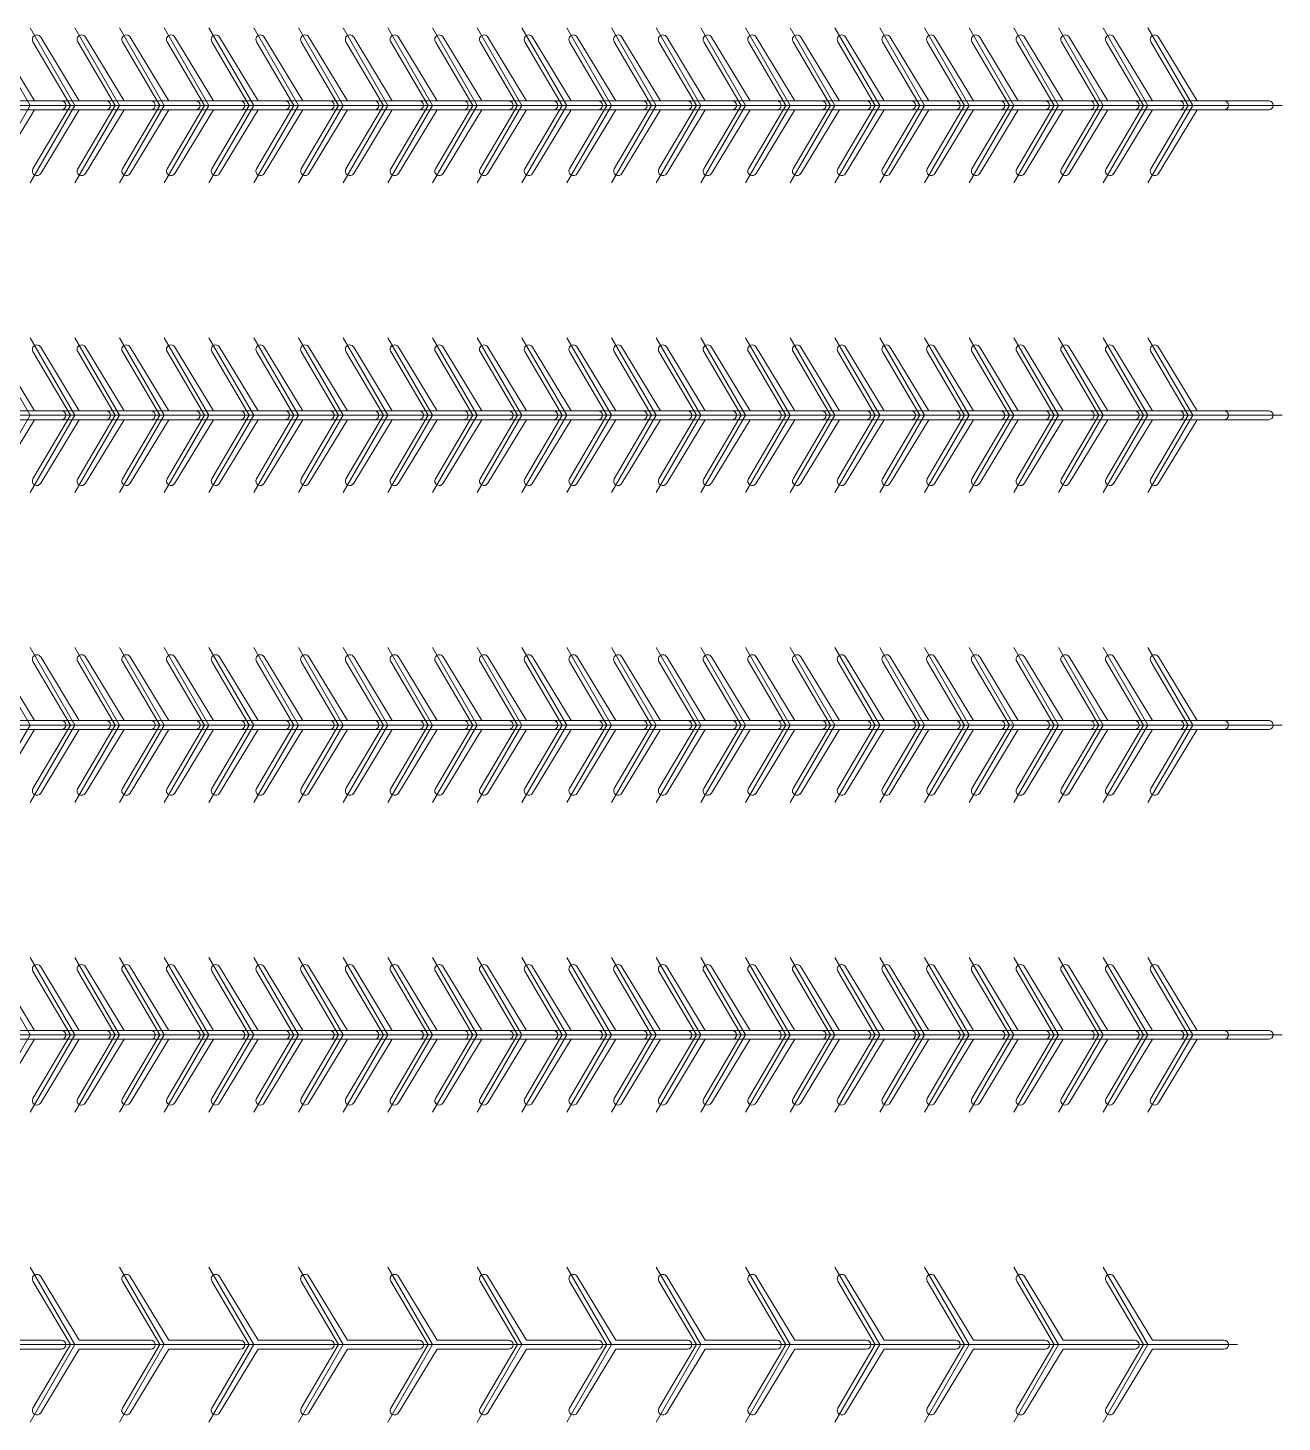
# Model space of a CAD drawing. Header units: metres. Extents: x 0 to 320, y 0 to 180.
# Drawn here: x 179.8 to 320, y 10 to 165.9 of the extents above; entities that cross this region are included whole.
import ezdxf

# ---------------------------------------------------------------- set-up
doc = ezdxf.new("R2010")
doc.units = ezdxf.units.M
doc.layers.add('TOP', color=1, linetype='Continuous', lineweight=0)

msp = doc.modelspace()

# ---------------------------------------------------------------- linework, layer by layer
at = {"layer": 'TOP'}
for p, q in [((180, 157.22), (175, 165.88)), ((185, 157.22), (180, 165.88)), ((190, 157.22), (185, 165.88)), ((195, 157.22), (190, 165.88)), ((200, 157.22), (195, 165.88)), ((205, 157.22), (200, 165.88)), ((210, 157.22), (205, 165.88)), ((215, 157.22), (210, 165.88)), ((220, 157.22), (215, 165.88)), ((225, 157.22), (220, 165.88)), ((230, 157.22), (225, 165.88)), ((235, 157.22), (230, 165.88)), ((240, 157.22), (235, 165.88)), ((245, 157.22), (240, 165.88)), ((250, 157.22), (245, 165.88)), ((255, 157.22), (250, 165.88)), ((260, 157.22), (255, 165.88)), ((265, 157.22), (260, 165.88)), ((270, 157.22), (265, 165.88)), ((275, 157.22), (270, 165.88)), ((280, 157.22), (275, 165.88)), ((285, 157.22), (280, 165.88)), ((290, 157.22), (285, 165.88)), ((295, 157.22), (290, 165.88)), ((300, 157.22), (295, 165.88)), ((305, 157.22), (300, 165.88)), ((310, 157.22), (305, 165.88)), ((180.5, 157.72), (176.18, 164.84)), ((180.32, 164.34), (184.5, 157.22)), ((185.5, 157.72), (181.18, 164.84)), ((185.32, 164.34), (189.5, 157.22)), ((190.5, 157.72), (186.18, 164.84)), ((190.32, 164.34), (194.5, 157.22)), ((195.5, 157.72), (191.18, 164.84)), ((195.32, 164.34), (199.5, 157.22)), ((200.5, 157.72), (196.18, 164.84)), ((200.32, 164.34), (204.5, 157.22)), ((205.5, 157.72), (201.18, 164.84)), ((205.32, 164.34), (209.5, 157.22)), ((210.5, 157.72), (206.18, 164.84)), ((210.32, 164.34), (214.5, 157.22)), ((215.5, 157.72), (211.18, 164.84)), ((215.32, 164.34), (219.5, 157.22)), ((220.5, 157.72), (216.18, 164.84)), ((220.32, 164.34), (224.5, 157.22)), ((225.5, 157.72), (221.18, 164.84)), ((225.32, 164.34), (229.5, 157.22)), ((230.5, 157.72), (226.18, 164.84)), ((230.32, 164.34), (234.5, 157.22)), ((235.5, 157.72), (231.18, 164.84)), ((235.32, 164.34), (239.5, 157.22)), ((240.5, 157.72), (236.18, 164.84)), ((240.32, 164.34), (244.5, 157.22)), ((245.5, 157.72), (241.18, 164.84)), ((245.32, 164.34), (249.5, 157.22)), ((250.5, 157.72), (246.18, 164.84)), ((250.32, 164.34), (254.5, 157.22)), ((255.5, 157.72), (251.18, 164.84)), ((255.32, 164.34), (259.5, 157.22)), ((260.5, 157.72), (256.18, 164.84)), ((260.32, 164.34), (264.5, 157.22)), ((265.5, 157.72), (261.18, 164.84)), ((265.32, 164.34), (269.5, 157.22)), ((270.5, 157.72), (266.18, 164.84)), ((270.32, 164.34), (274.5, 157.22)), ((275.5, 157.72), (271.18, 164.84)), ((275.32, 164.34), (279.5, 157.22)), ((280.5, 157.72), (276.18, 164.84)), ((280.32, 164.34), (284.5, 157.22)), ((285.5, 157.72), (281.18, 164.84)), ((285.32, 164.34), (289.5, 157.22)), ((290.5, 157.72), (286.18, 164.84)), ((290.32, 164.34), (294.5, 157.22)), ((295.5, 157.72), (291.18, 164.84)), ((295.32, 164.34), (299.5, 157.22)), ((300.5, 157.72), (296.18, 164.84)), ((300.32, 164.34), (304.5, 157.22)), ((305.5, 157.72), (301.18, 164.84)), ((305.32, 164.34), (309.5, 157.22)), ((310.5, 157.72), (306.18, 164.84)), ((183.5, 157.72), (175.5, 157.72)), ((188.5, 157.72), (180.5, 157.72)), ((193.5, 157.72), (185.5, 157.72)), ((198.5, 157.72), (190.5, 157.72)), ((203.5, 157.72), (195.5, 157.72)), ((208.5, 157.72), (200.5, 157.72)), ((213.5, 157.72), (205.5, 157.72)), ((218.5, 157.72), (210.5, 157.72)), ((223.5, 157.72), (215.5, 157.72)), ((228.5, 157.72), (220.5, 157.72)), ((233.5, 157.72), (225.5, 157.72)), ((238.5, 157.72), (230.5, 157.72)), ((243.5, 157.72), (235.5, 157.72)), ((248.5, 157.72), (240.5, 157.72)), ((253.5, 157.72), (245.5, 157.72)), ((258.5, 157.72), (250.5, 157.72)), ((263.5, 157.72), (255.5, 157.72)), ((268.5, 157.72), (260.5, 157.72)), ((273.5, 157.72), (265.5, 157.72)), ((278.5, 157.72), (270.5, 157.72)), ((283.5, 157.72), (275.5, 157.72)), ((288.5, 157.72), (280.5, 157.72)), ((293.5, 157.72), (285.5, 157.72)), ((298.5, 157.72), (290.5, 157.72)), ((303.5, 157.72), (295.5, 157.72)), ((308.5, 157.72), (300.5, 157.72)), ((313.5, 157.72), (305.5, 157.72)), ((318.5, 157.72), (310.5, 157.72)), ((170, 157.22), (180, 157.22)), ((180, 157.22), (175, 148.56)), ((175, 157.22), (185, 157.22)), ((175.5, 156.72), (183.5, 156.72)), ((176.18, 149.61), (180.5, 156.72)), ((180, 157.22), (190, 157.22)), ((185, 157.22), (180, 148.56)), ((184.5, 157.22), (180.32, 150.11)), ((180.5, 156.72), (188.5, 156.72)), ((181.18, 149.61), (185.5, 156.72)), ((190, 157.22), (185, 148.56)), ((185, 157.22), (195, 157.22)), ((189.5, 157.22), (185.32, 150.11)), ((185.5, 156.72), (193.5, 156.72)), ((186.18, 149.61), (190.5, 156.72)), ((190, 157.22), (200, 157.22)), ((195, 157.22), (190, 148.56)), ((194.5, 157.22), (190.32, 150.11)), ((190.5, 156.72), (198.5, 156.72)), ((191.18, 149.61), (195.5, 156.72)), ((200, 157.22), (195, 148.56)), ((195, 157.22), (205, 157.22)), ((199.5, 157.22), (195.32, 150.11)), ((195.5, 156.72), (203.5, 156.72)), ((196.18, 149.61), (200.5, 156.72)), ((200, 157.22), (210, 157.22)), ((205, 157.22), (200, 148.56)), ((204.5, 157.22), (200.32, 150.11)), ((200.5, 156.72), (208.5, 156.72)), ((201.18, 149.61), (205.5, 156.72)), ((210, 157.22), (205, 148.56)), ((205, 157.22), (215, 157.22)), ((209.5, 157.22), (205.32, 150.11)), ((205.5, 156.72), (213.5, 156.72)), ((206.18, 149.61), (210.5, 156.72)), ((210, 157.22), (220, 157.22)), ((215, 157.22), (210, 148.56)), ((214.5, 157.22), (210.32, 150.11)), ((210.5, 156.72), (218.5, 156.72)), ((211.18, 149.61), (215.5, 156.72)), ((220, 157.22), (215, 148.56)), ((215, 157.22), (225, 157.22)), ((219.5, 157.22), (215.32, 150.11)), ((215.5, 156.72), (223.5, 156.72)), ((216.18, 149.61), (220.5, 156.72)), ((220, 157.22), (230, 157.22)), ((225, 157.22), (220, 148.56)), ((224.5, 157.22), (220.32, 150.11)), ((220.5, 156.72), (228.5, 156.72)), ((221.18, 149.61), (225.5, 156.72)), ((230, 157.22), (225, 148.56)), ((225, 157.22), (235, 157.22)), ((229.5, 157.22), (225.32, 150.11)), ((225.5, 156.72), (233.5, 156.72)), ((226.18, 149.61), (230.5, 156.72)), ((230, 157.22), (240, 157.22)), ((235, 157.22), (230, 148.56)), ((234.5, 157.22), (230.32, 150.11)), ((230.5, 156.72), (238.5, 156.72)), ((231.18, 149.61), (235.5, 156.72)), ((240, 157.22), (235, 148.56)), ((235, 157.22), (245, 157.22)), ((239.5, 157.22), (235.32, 150.11)), ((235.5, 156.72), (243.5, 156.72)), ((236.18, 149.61), (240.5, 156.72)), ((240, 157.22), (250, 157.22)), ((245, 157.22), (240, 148.56)), ((244.5, 157.22), (240.32, 150.11)), ((240.5, 156.72), (248.5, 156.72)), ((241.18, 149.61), (245.5, 156.72)), ((250, 157.22), (245, 148.56)), ((245, 157.22), (255, 157.22)), ((249.5, 157.22), (245.32, 150.11)), ((245.5, 156.72), (253.5, 156.72)), ((246.18, 149.61), (250.5, 156.72)), ((250, 157.22), (260, 157.22)), ((255, 157.22), (250, 148.56)), ((254.5, 157.22), (250.32, 150.11)), ((250.5, 156.72), (258.5, 156.72)), ((251.18, 149.61), (255.5, 156.72)), ((260, 157.22), (255, 148.56)), ((255, 157.22), (265, 157.22)), ((259.5, 157.22), (255.32, 150.11)), ((255.5, 156.72), (263.5, 156.72)), ((256.18, 149.61), (260.5, 156.72)), ((260, 157.22), (270, 157.22)), ((265, 157.22), (260, 148.56)), ((264.5, 157.22), (260.32, 150.11)), ((260.5, 156.72), (268.5, 156.72)), ((261.18, 149.61), (265.5, 156.72)), ((270, 157.22), (265, 148.56)), ((265, 157.22), (275, 157.22)), ((269.5, 157.22), (265.32, 150.11)), ((265.5, 156.72), (273.5, 156.72)), ((266.18, 149.61), (270.5, 156.72)), ((270, 157.22), (280, 157.22)), ((275, 157.22), (270, 148.56)), ((274.5, 157.22), (270.32, 150.11)), ((270.5, 156.72), (278.5, 156.72)), ((271.18, 149.61), (275.5, 156.72)), ((280, 157.22), (275, 148.56)), ((275, 157.22), (285, 157.22)), ((279.5, 157.22), (275.32, 150.11)), ((275.5, 156.72), (283.5, 156.72)), ((276.18, 149.61), (280.5, 156.72)), ((280, 157.22), (290, 157.22)), ((285, 157.22), (280, 148.56)), ((284.5, 157.22), (280.32, 150.11)), ((280.5, 156.72), (288.5, 156.72)), ((281.18, 149.61), (285.5, 156.72)), ((290, 157.22), (285, 148.56)), ((285, 157.22), (295, 157.22)), ((289.5, 157.22), (285.32, 150.11)), ((285.5, 156.72), (293.5, 156.72)), ((286.18, 149.61), (290.5, 156.72)), ((290, 157.22), (300, 157.22)), ((295, 157.22), (290, 148.56)), ((294.5, 157.22), (290.32, 150.11)), ((290.5, 156.72), (298.5, 156.72)), ((291.18, 149.61), (295.5, 156.72)), ((300, 157.22), (295, 148.56)), ((295, 157.22), (305, 157.22)), ((299.5, 157.22), (295.32, 150.11)), ((295.5, 156.72), (303.5, 156.72)), ((296.18, 149.61), (300.5, 156.72)), ((300, 157.22), (310, 157.22)), ((305, 157.22), (300, 148.56)), ((304.5, 157.22), (300.32, 150.11)), ((300.5, 156.72), (308.5, 156.72)), ((301.18, 149.61), (305.5, 156.72)), ((310, 157.22), (305, 148.56)), ((305, 157.22), (315, 157.22)), ((309.5, 157.22), (305.32, 150.11)), ((305.5, 156.72), (313.5, 156.72)), ((306.18, 149.61), (310.5, 156.72)), ((310, 157.22), (320, 157.22)), ((310.5, 156.72), (318.5, 156.72)), ((180, 122.58), (175, 131.24)), ((185, 122.58), (180, 131.24)), ((190, 122.58), (185, 131.24)), ((195, 122.58), (190, 131.24)), ((200, 122.58), (195, 131.24)), ((205, 122.58), (200, 131.24)), ((210, 122.58), (205, 131.24)), ((215, 122.58), (210, 131.24)), ((220, 122.58), (215, 131.24)), ((225, 122.58), (220, 131.24)), ((230, 122.58), (225, 131.24)), ((235, 122.58), (230, 131.24)), ((240, 122.58), (235, 131.24)), ((245, 122.58), (240, 131.24)), ((250, 122.58), (245, 131.24)), ((255, 122.58), (250, 131.24)), ((260, 122.58), (255, 131.24)), ((265, 122.58), (260, 131.24)), ((270, 122.58), (265, 131.24)), ((275, 122.58), (270, 131.24)), ((280, 122.58), (275, 131.24)), ((285, 122.58), (280, 131.24)), ((290, 122.58), (285, 131.24)), ((295, 122.58), (290, 131.24)), ((300, 122.58), (295, 131.24)), ((305, 122.58), (300, 131.24)), ((310, 122.58), (305, 131.24)), ((180.5, 123.08), (176.18, 130.19)), ((180.32, 129.69), (184.5, 122.58)), ((185.5, 123.08), (181.18, 130.19)), ((185.32, 129.69), (189.5, 122.58)), ((190.5, 123.08), (186.18, 130.19)), ((190.32, 129.69), (194.5, 122.58)), ((195.5, 123.08), (191.18, 130.19)), ((195.32, 129.69), (199.5, 122.58)), ((200.5, 123.08), (196.18, 130.19)), ((200.32, 129.69), (204.5, 122.58)), ((205.5, 123.08), (201.18, 130.19)), ((205.32, 129.69), (209.5, 122.58)), ((210.5, 123.08), (206.18, 130.19)), ((210.32, 129.69), (214.5, 122.58)), ((215.5, 123.08), (211.18, 130.19)), ((215.32, 129.69), (219.5, 122.58)), ((220.5, 123.08), (216.18, 130.19)), ((220.32, 129.69), (224.5, 122.58)), ((225.5, 123.08), (221.18, 130.19)), ((225.32, 129.69), (229.5, 122.58)), ((230.5, 123.08), (226.18, 130.19)), ((230.32, 129.69), (234.5, 122.58)), ((235.5, 123.08), (231.18, 130.19)), ((235.32, 129.69), (239.5, 122.58)), ((240.5, 123.08), (236.18, 130.19)), ((240.32, 129.69), (244.5, 122.58)), ((245.5, 123.08), (241.18, 130.19)), ((245.32, 129.69), (249.5, 122.58)), ((250.5, 123.08), (246.18, 130.19)), ((250.32, 129.69), (254.5, 122.58)), ((255.5, 123.08), (251.18, 130.19)), ((255.32, 129.69), (259.5, 122.58)), ((260.5, 123.08), (256.18, 130.19)), ((260.32, 129.69), (264.5, 122.58)), ((265.5, 123.08), (261.18, 130.19)), ((265.32, 129.69), (269.5, 122.58)), ((270.5, 123.08), (266.18, 130.19)), ((270.32, 129.69), (274.5, 122.58)), ((275.5, 123.08), (271.18, 130.19)), ((275.32, 129.69), (279.5, 122.58)), ((280.5, 123.08), (276.18, 130.19)), ((280.32, 129.69), (284.5, 122.58)), ((285.5, 123.08), (281.18, 130.19)), ((285.32, 129.69), (289.5, 122.58)), ((290.5, 123.08), (286.18, 130.19)), ((290.32, 129.69), (294.5, 122.58)), ((295.5, 123.08), (291.18, 130.19)), ((295.32, 129.69), (299.5, 122.58)), ((300.5, 123.08), (296.18, 130.19)), ((300.32, 129.69), (304.5, 122.58)), ((305.5, 123.08), (301.18, 130.19)), ((305.32, 129.69), (309.5, 122.58)), ((310.5, 123.08), (306.18, 130.19)), ((170, 122.58), (180, 122.58)), ((180, 122.58), (175, 113.92)), ((175, 122.58), (185, 122.58)), ((183.5, 123.08), (175.5, 123.08)), ((175.5, 122.08), (183.5, 122.08)), ((176.18, 114.97), (180.5, 122.08)), ((180, 122.58), (190, 122.58)), ((185, 122.58), (180, 113.92)), ((184.5, 122.58), (180.32, 115.47)), ((188.5, 123.08), (180.5, 123.08)), ((180.5, 122.08), (188.5, 122.08)), ((181.18, 114.97), (185.5, 122.08)), ((190, 122.58), (185, 113.92)), ((185, 122.58), (195, 122.58)), ((189.5, 122.58), (185.32, 115.47)), ((193.5, 123.08), (185.5, 123.08)), ((185.5, 122.08), (193.5, 122.08)), ((186.18, 114.97), (190.5, 122.08)), ((190, 122.58), (200, 122.58)), ((195, 122.58), (190, 113.92)), ((194.5, 122.58), (190.32, 115.47)), ((198.5, 123.08), (190.5, 123.08)), ((190.5, 122.08), (198.5, 122.08)), ((191.18, 114.97), (195.5, 122.08)), ((200, 122.58), (195, 113.92)), ((195, 122.58), (205, 122.58)), ((199.5, 122.58), (195.32, 115.47)), ((203.5, 123.08), (195.5, 123.08)), ((195.5, 122.08), (203.5, 122.08)), ((196.18, 114.97), (200.5, 122.08)), ((200, 122.58), (210, 122.58)), ((205, 122.58), (200, 113.92)), ((204.5, 122.58), (200.32, 115.47)), ((208.5, 123.08), (200.5, 123.08)), ((200.5, 122.08), (208.5, 122.08)), ((201.18, 114.97), (205.5, 122.08)), ((210, 122.58), (205, 113.92)), ((205, 122.58), (215, 122.58)), ((209.5, 122.58), (205.32, 115.47)), ((213.5, 123.08), (205.5, 123.08)), ((205.5, 122.08), (213.5, 122.08)), ((206.18, 114.97), (210.5, 122.08)), ((210, 122.58), (220, 122.58)), ((215, 122.58), (210, 113.92)), ((214.5, 122.58), (210.32, 115.47)), ((218.5, 123.08), (210.5, 123.08)), ((210.5, 122.08), (218.5, 122.08)), ((211.18, 114.97), (215.5, 122.08)), ((220, 122.58), (215, 113.92)), ((215, 122.58), (225, 122.58)), ((219.5, 122.58), (215.32, 115.47)), ((223.5, 123.08), (215.5, 123.08)), ((215.5, 122.08), (223.5, 122.08)), ((216.18, 114.97), (220.5, 122.08)), ((220, 122.58), (230, 122.58)), ((225, 122.58), (220, 113.92)), ((224.5, 122.58), (220.32, 115.47)), ((228.5, 123.08), (220.5, 123.08)), ((220.5, 122.08), (228.5, 122.08)), ((221.18, 114.97), (225.5, 122.08)), ((230, 122.58), (225, 113.92)), ((225, 122.58), (235, 122.58)), ((229.5, 122.58), (225.32, 115.47)), ((233.5, 123.08), (225.5, 123.08)), ((225.5, 122.08), (233.5, 122.08)), ((226.18, 114.97), (230.5, 122.08)), ((230, 122.58), (240, 122.58)), ((235, 122.58), (230, 113.92)), ((234.5, 122.58), (230.32, 115.47)), ((238.5, 123.08), (230.5, 123.08)), ((230.5, 122.08), (238.5, 122.08)), ((231.18, 114.97), (235.5, 122.08)), ((240, 122.58), (235, 113.92)), ((235, 122.58), (245, 122.58)), ((239.5, 122.58), (235.32, 115.47)), ((243.5, 123.08), (235.5, 123.08)), ((235.5, 122.08), (243.5, 122.08)), ((236.18, 114.97), (240.5, 122.08)), ((240, 122.58), (250, 122.58)), ((245, 122.58), (240, 113.92)), ((244.5, 122.58), (240.32, 115.47)), ((248.5, 123.08), (240.5, 123.08)), ((240.5, 122.08), (248.5, 122.08)), ((241.18, 114.97), (245.5, 122.08)), ((250, 122.58), (245, 113.92)), ((245, 122.58), (255, 122.58)), ((249.5, 122.58), (245.32, 115.47)), ((253.5, 123.08), (245.5, 123.08)), ((245.5, 122.08), (253.5, 122.08)), ((246.18, 114.97), (250.5, 122.08)), ((250, 122.58), (260, 122.58)), ((255, 122.58), (250, 113.92)), ((254.5, 122.58), (250.32, 115.47)), ((258.5, 123.08), (250.5, 123.08)), ((250.5, 122.08), (258.5, 122.08)), ((251.18, 114.97), (255.5, 122.08)), ((260, 122.58), (255, 113.92)), ((255, 122.58), (265, 122.58)), ((259.5, 122.58), (255.32, 115.47)), ((263.5, 123.08), (255.5, 123.08)), ((255.5, 122.08), (263.5, 122.08)), ((256.18, 114.97), (260.5, 122.08)), ((260, 122.58), (270, 122.58)), ((265, 122.58), (260, 113.92)), ((264.5, 122.58), (260.32, 115.47)), ((268.5, 123.08), (260.5, 123.08)), ((260.5, 122.08), (268.5, 122.08)), ((261.18, 114.97), (265.5, 122.08)), ((270, 122.58), (265, 113.92)), ((265, 122.58), (275, 122.58)), ((269.5, 122.58), (265.32, 115.47)), ((273.5, 123.08), (265.5, 123.08)), ((265.5, 122.08), (273.5, 122.08)), ((266.18, 114.97), (270.5, 122.08)), ((270, 122.58), (280, 122.58)), ((275, 122.58), (270, 113.92)), ((274.5, 122.58), (270.32, 115.47)), ((278.5, 123.08), (270.5, 123.08)), ((270.5, 122.08), (278.5, 122.08)), ((271.18, 114.97), (275.5, 122.08)), ((280, 122.58), (275, 113.92)), ((275, 122.58), (285, 122.58)), ((279.5, 122.58), (275.32, 115.47)), ((283.5, 123.08), (275.5, 123.08)), ((275.5, 122.08), (283.5, 122.08)), ((276.18, 114.97), (280.5, 122.08)), ((280, 122.58), (290, 122.58)), ((285, 122.58), (280, 113.92)), ((284.5, 122.58), (280.32, 115.47)), ((288.5, 123.08), (280.5, 123.08)), ((280.5, 122.08), (288.5, 122.08)), ((281.18, 114.97), (285.5, 122.08)), ((290, 122.58), (285, 113.92)), ((285, 122.58), (295, 122.58)), ((289.5, 122.58), (285.32, 115.47)), ((293.5, 123.08), (285.5, 123.08)), ((285.5, 122.08), (293.5, 122.08)), ((286.18, 114.97), (290.5, 122.08)), ((290, 122.58), (300, 122.58)), ((295, 122.58), (290, 113.92)), ((294.5, 122.58), (290.32, 115.47)), ((298.5, 123.08), (290.5, 123.08)), ((290.5, 122.08), (298.5, 122.08)), ((291.18, 114.97), (295.5, 122.08)), ((300, 122.58), (295, 113.92)), ((295, 122.58), (305, 122.58)), ((299.5, 122.58), (295.32, 115.47)), ((303.5, 123.08), (295.5, 123.08)), ((295.5, 122.08), (303.5, 122.08)), ((296.18, 114.97), (300.5, 122.08)), ((300, 122.58), (310, 122.58)), ((305, 122.58), (300, 113.92)), ((304.5, 122.58), (300.32, 115.47)), ((308.5, 123.08), (300.5, 123.08)), ((300.5, 122.08), (308.5, 122.08)), ((301.18, 114.97), (305.5, 122.08)), ((310, 122.58), (305, 113.92)), ((305, 122.58), (315, 122.58)), ((309.5, 122.58), (305.32, 115.47)), ((313.5, 123.08), (305.5, 123.08)), ((305.5, 122.08), (313.5, 122.08)), ((306.18, 114.97), (310.5, 122.08)), ((310, 122.58), (320, 122.58)), ((318.5, 123.08), (310.5, 123.08)), ((310.5, 122.08), (318.5, 122.08)), ((180, 87.94), (175, 96.6)), ((180.5, 88.44), (176.18, 95.55)), ((185, 87.94), (180, 96.6)), ((185.5, 88.44), (181.18, 95.55)), ((190, 87.94), (185, 96.6)), ((190.5, 88.44), (186.18, 95.55)), ((195, 87.94), (190, 96.6)), ((195.5, 88.44), (191.18, 95.55)), ((200, 87.94), (195, 96.6)), ((200.5, 88.44), (196.18, 95.55)), ((205, 87.94), (200, 96.6)), ((205.5, 88.44), (201.18, 95.55)), ((210, 87.94), (205, 96.6)), ((210.5, 88.44), (206.18, 95.55)), ((215, 87.94), (210, 96.6)), ((215.5, 88.44), (211.18, 95.55)), ((220, 87.94), (215, 96.6)), ((220.5, 88.44), (216.18, 95.55)), ((225, 87.94), (220, 96.6)), ((225.5, 88.44), (221.18, 95.55)), ((230, 87.94), (225, 96.6)), ((230.5, 88.44), (226.18, 95.55)), ((235, 87.94), (230, 96.6)), ((235.5, 88.44), (231.18, 95.55)), ((240, 87.94), (235, 96.6)), ((240.5, 88.44), (236.18, 95.55)), ((245, 87.94), (240, 96.6)), ((245.5, 88.44), (241.18, 95.55)), ((250, 87.94), (245, 96.6)), ((250.5, 88.44), (246.18, 95.55)), ((255, 87.94), (250, 96.6)), ((255.5, 88.44), (251.18, 95.55)), ((260, 87.94), (255, 96.6)), ((260.5, 88.44), (256.18, 95.55)), ((265, 87.94), (260, 96.6)), ((265.5, 88.44), (261.18, 95.55)), ((270, 87.94), (265, 96.6)), ((270.5, 88.44), (266.18, 95.55)), ((275, 87.94), (270, 96.6)), ((275.5, 88.44), (271.18, 95.55)), ((280, 87.94), (275, 96.6)), ((280.5, 88.44), (276.18, 95.55)), ((285, 87.94), (280, 96.6)), ((285.5, 88.44), (281.18, 95.55)), ((290, 87.94), (285, 96.6)), ((290.5, 88.44), (286.18, 95.55)), ((295, 87.94), (290, 96.6)), ((295.5, 88.44), (291.18, 95.55)), ((300, 87.94), (295, 96.6)), ((300.5, 88.44), (296.18, 95.55)), ((305, 87.94), (300, 96.6)), ((305.5, 88.44), (301.18, 95.55)), ((310, 87.94), (305, 96.6)), ((310.5, 88.44), (306.18, 95.55)), ((180.32, 95.05), (184.5, 87.94)), ((185.32, 95.05), (189.5, 87.94)), ((190.32, 95.05), (194.5, 87.94)), ((195.32, 95.05), (199.5, 87.94)), ((200.32, 95.05), (204.5, 87.94)), ((205.32, 95.05), (209.5, 87.94)), ((210.32, 95.05), (214.5, 87.94)), ((215.32, 95.05), (219.5, 87.94)), ((220.32, 95.05), (224.5, 87.94)), ((225.32, 95.05), (229.5, 87.94)), ((230.32, 95.05), (234.5, 87.94)), ((235.32, 95.05), (239.5, 87.94)), ((240.32, 95.05), (244.5, 87.94)), ((245.32, 95.05), (249.5, 87.94)), ((250.32, 95.05), (254.5, 87.94)), ((255.32, 95.05), (259.5, 87.94)), ((260.32, 95.05), (264.5, 87.94)), ((265.32, 95.05), (269.5, 87.94)), ((270.32, 95.05), (274.5, 87.94)), ((275.32, 95.05), (279.5, 87.94)), ((280.32, 95.05), (284.5, 87.94)), ((285.32, 95.05), (289.5, 87.94)), ((290.32, 95.05), (294.5, 87.94)), ((295.32, 95.05), (299.5, 87.94)), ((300.32, 95.05), (304.5, 87.94)), ((305.32, 95.05), (309.5, 87.94)), ((170, 87.94), (180, 87.94)), ((180, 87.94), (175, 79.28)), ((175, 87.94), (185, 87.94)), ((183.5, 88.44), (175.5, 88.44)), ((175.5, 87.44), (183.5, 87.44)), ((176.18, 80.33), (180.5, 87.44)), ((180, 87.94), (190, 87.94)), ((185, 87.94), (180, 79.28)), ((184.5, 87.94), (180.32, 80.83)), ((188.5, 88.44), (180.5, 88.44)), ((180.5, 87.44), (188.5, 87.44)), ((181.18, 80.33), (185.5, 87.44)), ((190, 87.94), (185, 79.28)), ((185, 87.94), (195, 87.94)), ((189.5, 87.94), (185.32, 80.83)), ((193.5, 88.44), (185.5, 88.44)), ((185.5, 87.44), (193.5, 87.44)), ((186.18, 80.33), (190.5, 87.44)), ((190, 87.94), (200, 87.94)), ((195, 87.94), (190, 79.28)), ((194.5, 87.94), (190.32, 80.83)), ((198.5, 88.44), (190.5, 88.44)), ((190.5, 87.44), (198.5, 87.44)), ((191.18, 80.33), (195.5, 87.44)), ((200, 87.94), (195, 79.28)), ((195, 87.94), (205, 87.94)), ((199.5, 87.94), (195.32, 80.83)), ((203.5, 88.44), (195.5, 88.44)), ((195.5, 87.44), (203.5, 87.44)), ((196.18, 80.33), (200.5, 87.44)), ((200, 87.94), (210, 87.94)), ((205, 87.94), (200, 79.28)), ((204.5, 87.94), (200.32, 80.83)), ((208.5, 88.44), (200.5, 88.44)), ((200.5, 87.44), (208.5, 87.44)), ((201.18, 80.33), (205.5, 87.44)), ((210, 87.94), (205, 79.28)), ((205, 87.94), (215, 87.94)), ((209.5, 87.94), (205.32, 80.83)), ((213.5, 88.44), (205.5, 88.44)), ((205.5, 87.44), (213.5, 87.44)), ((206.18, 80.33), (210.5, 87.44)), ((210, 87.94), (220, 87.94)), ((215, 87.94), (210, 79.28)), ((214.5, 87.94), (210.32, 80.83)), ((218.5, 88.44), (210.5, 88.44)), ((210.5, 87.44), (218.5, 87.44)), ((211.18, 80.33), (215.5, 87.44)), ((220, 87.94), (215, 79.28)), ((215, 87.94), (225, 87.94)), ((219.5, 87.94), (215.32, 80.83)), ((223.5, 88.44), (215.5, 88.44)), ((215.5, 87.44), (223.5, 87.44)), ((216.18, 80.33), (220.5, 87.44)), ((220, 87.94), (230, 87.94)), ((225, 87.94), (220, 79.28)), ((224.5, 87.94), (220.32, 80.83)), ((228.5, 88.44), (220.5, 88.44)), ((220.5, 87.44), (228.5, 87.44)), ((221.18, 80.33), (225.5, 87.44)), ((230, 87.94), (225, 79.28)), ((225, 87.94), (235, 87.94)), ((229.5, 87.94), (225.32, 80.83)), ((233.5, 88.44), (225.5, 88.44)), ((225.5, 87.44), (233.5, 87.44)), ((226.18, 80.33), (230.5, 87.44)), ((230, 87.94), (240, 87.94)), ((235, 87.94), (230, 79.28)), ((234.5, 87.94), (230.32, 80.83)), ((238.5, 88.44), (230.5, 88.44)), ((230.5, 87.44), (238.5, 87.44)), ((231.18, 80.33), (235.5, 87.44)), ((240, 87.94), (235, 79.28)), ((235, 87.94), (245, 87.94)), ((239.5, 87.94), (235.32, 80.83)), ((243.5, 88.44), (235.5, 88.44)), ((235.5, 87.44), (243.5, 87.44)), ((236.18, 80.33), (240.5, 87.44)), ((240, 87.94), (250, 87.94)), ((245, 87.94), (240, 79.28)), ((244.5, 87.94), (240.32, 80.83)), ((248.5, 88.44), (240.5, 88.44)), ((240.5, 87.44), (248.5, 87.44)), ((241.18, 80.33), (245.5, 87.44)), ((250, 87.94), (245, 79.28)), ((245, 87.94), (255, 87.94)), ((249.5, 87.94), (245.32, 80.83)), ((253.5, 88.44), (245.5, 88.44)), ((245.5, 87.44), (253.5, 87.44)), ((246.18, 80.33), (250.5, 87.44)), ((250, 87.94), (260, 87.94)), ((255, 87.94), (250, 79.28)), ((254.5, 87.94), (250.32, 80.83)), ((258.5, 88.44), (250.5, 88.44)), ((250.5, 87.44), (258.5, 87.44)), ((251.18, 80.33), (255.5, 87.44)), ((260, 87.94), (255, 79.28)), ((255, 87.94), (265, 87.94)), ((259.5, 87.94), (255.32, 80.83)), ((263.5, 88.44), (255.5, 88.44)), ((255.5, 87.44), (263.5, 87.44)), ((256.18, 80.33), (260.5, 87.44)), ((260, 87.94), (270, 87.94)), ((265, 87.94), (260, 79.28)), ((264.5, 87.94), (260.32, 80.83)), ((268.5, 88.44), (260.5, 88.44)), ((260.5, 87.44), (268.5, 87.44)), ((261.18, 80.33), (265.5, 87.44)), ((270, 87.94), (265, 79.28)), ((265, 87.94), (275, 87.94)), ((269.5, 87.94), (265.32, 80.83)), ((273.5, 88.44), (265.5, 88.44)), ((265.5, 87.44), (273.5, 87.44)), ((266.18, 80.33), (270.5, 87.44)), ((270, 87.94), (280, 87.94)), ((275, 87.94), (270, 79.28)), ((274.5, 87.94), (270.32, 80.83)), ((278.5, 88.44), (270.5, 88.44)), ((270.5, 87.44), (278.5, 87.44)), ((271.18, 80.33), (275.5, 87.44)), ((280, 87.94), (275, 79.28)), ((275, 87.94), (285, 87.94)), ((279.5, 87.94), (275.32, 80.83)), ((283.5, 88.44), (275.5, 88.44)), ((275.5, 87.44), (283.5, 87.44)), ((276.18, 80.33), (280.5, 87.44)), ((280, 87.94), (290, 87.94)), ((285, 87.94), (280, 79.28)), ((284.5, 87.94), (280.32, 80.83)), ((288.5, 88.44), (280.5, 88.44)), ((280.5, 87.44), (288.5, 87.44)), ((281.18, 80.33), (285.5, 87.44)), ((290, 87.94), (285, 79.28)), ((285, 87.94), (295, 87.94)), ((289.5, 87.94), (285.32, 80.83)), ((293.5, 88.44), (285.5, 88.44)), ((285.5, 87.44), (293.5, 87.44)), ((286.18, 80.33), (290.5, 87.44)), ((290, 87.94), (300, 87.94)), ((295, 87.94), (290, 79.28)), ((294.5, 87.94), (290.32, 80.83)), ((298.5, 88.44), (290.5, 88.44)), ((290.5, 87.44), (298.5, 87.44)), ((291.18, 80.33), (295.5, 87.44)), ((300, 87.94), (295, 79.28)), ((295, 87.94), (305, 87.94)), ((299.5, 87.94), (295.32, 80.83)), ((303.5, 88.44), (295.5, 88.44)), ((295.5, 87.44), (303.5, 87.44)), ((296.18, 80.33), (300.5, 87.44)), ((300, 87.94), (310, 87.94)), ((305, 87.94), (300, 79.28)), ((304.5, 87.94), (300.32, 80.83)), ((308.5, 88.44), (300.5, 88.44)), ((300.5, 87.44), (308.5, 87.44)), ((301.18, 80.33), (305.5, 87.44)), ((310, 87.94), (305, 79.28)), ((305, 87.94), (315, 87.94)), ((309.5, 87.94), (305.32, 80.83)), ((313.5, 88.44), (305.5, 88.44)), ((305.5, 87.44), (313.5, 87.44)), ((306.18, 80.33), (310.5, 87.44)), ((310, 87.94), (320, 87.94)), ((318.5, 88.44), (310.5, 88.44)), ((310.5, 87.44), (318.5, 87.44)), ((180, 53.3), (175, 61.96)), ((180.5, 53.8), (176.18, 60.91)), ((185, 53.3), (180, 61.96)), ((185.5, 53.8), (181.18, 60.91)), ((190, 53.3), (185, 61.96)), ((190.5, 53.8), (186.18, 60.91)), ((195, 53.3), (190, 61.96)), ((195.5, 53.8), (191.18, 60.91)), ((200, 53.3), (195, 61.96)), ((200.5, 53.8), (196.18, 60.91)), ((205, 53.3), (200, 61.96)), ((205.5, 53.8), (201.18, 60.91)), ((210, 53.3), (205, 61.96)), ((210.5, 53.8), (206.18, 60.91)), ((215, 53.3), (210, 61.96)), ((215.5, 53.8), (211.18, 60.91)), ((220, 53.3), (215, 61.96)), ((220.5, 53.8), (216.18, 60.91)), ((225, 53.3), (220, 61.96)), ((225.5, 53.8), (221.18, 60.91)), ((230, 53.3), (225, 61.96)), ((230.5, 53.8), (226.18, 60.91)), ((235, 53.3), (230, 61.96)), ((235.5, 53.8), (231.18, 60.91)), ((240, 53.3), (235, 61.96)), ((240.5, 53.8), (236.18, 60.91)), ((245, 53.3), (240, 61.96)), ((245.5, 53.8), (241.18, 60.91)), ((250, 53.3), (245, 61.96)), ((250.5, 53.8), (246.18, 60.91)), ((255, 53.3), (250, 61.96)), ((255.5, 53.8), (251.18, 60.91)), ((260, 53.3), (255, 61.96)), ((260.5, 53.8), (256.18, 60.91)), ((265, 53.3), (260, 61.96)), ((265.5, 53.8), (261.18, 60.91)), ((270, 53.3), (265, 61.96)), ((270.5, 53.8), (266.18, 60.91)), ((275, 53.3), (270, 61.96)), ((275.5, 53.8), (271.18, 60.91)), ((280, 53.3), (275, 61.96)), ((280.5, 53.8), (276.18, 60.91)), ((285, 53.3), (280, 61.96)), ((285.5, 53.8), (281.18, 60.91)), ((290, 53.3), (285, 61.96)), ((290.5, 53.8), (286.18, 60.91)), ((295, 53.3), (290, 61.96)), ((295.5, 53.8), (291.18, 60.91)), ((300, 53.3), (295, 61.96)), ((300.5, 53.8), (296.18, 60.91)), ((305, 53.3), (300, 61.96)), ((305.5, 53.8), (301.18, 60.91)), ((310, 53.3), (305, 61.96)), ((310.5, 53.8), (306.18, 60.91)), ((180.32, 60.41), (184.5, 53.3)), ((185.32, 60.41), (189.5, 53.3)), ((190.32, 60.41), (194.5, 53.3)), ((195.32, 60.41), (199.5, 53.3)), ((200.32, 60.41), (204.5, 53.3)), ((205.32, 60.41), (209.5, 53.3)), ((210.32, 60.41), (214.5, 53.3)), ((215.32, 60.41), (219.5, 53.3)), ((220.32, 60.41), (224.5, 53.3)), ((225.32, 60.41), (229.5, 53.3)), ((230.32, 60.41), (234.5, 53.3)), ((235.32, 60.41), (239.5, 53.3)), ((240.32, 60.41), (244.5, 53.3)), ((245.32, 60.41), (249.5, 53.3)), ((250.32, 60.41), (254.5, 53.3)), ((255.32, 60.41), (259.5, 53.3)), ((260.32, 60.41), (264.5, 53.3)), ((265.32, 60.41), (269.5, 53.3)), ((270.32, 60.41), (274.5, 53.3)), ((275.32, 60.41), (279.5, 53.3)), ((280.32, 60.41), (284.5, 53.3)), ((285.32, 60.41), (289.5, 53.3)), ((290.32, 60.41), (294.5, 53.3)), ((295.32, 60.41), (299.5, 53.3)), ((300.32, 60.41), (304.5, 53.3)), ((305.32, 60.41), (309.5, 53.3)), ((170, 53.3), (180, 53.3)), ((180, 53.3), (175, 44.64)), ((175, 53.3), (185, 53.3)), ((183.5, 53.8), (175.5, 53.8)), ((180, 53.3), (190, 53.3)), ((185, 53.3), (180, 44.64)), ((184.5, 53.3), (180.32, 46.19)), ((188.5, 53.8), (180.5, 53.8)), ((190, 53.3), (185, 44.64)), ((185, 53.3), (195, 53.3)), ((189.5, 53.3), (185.32, 46.19)), ((193.5, 53.8), (185.5, 53.8)), ((190, 53.3), (200, 53.3)), ((195, 53.3), (190, 44.64)), ((194.5, 53.3), (190.32, 46.19)), ((198.5, 53.8), (190.5, 53.8)), ((200, 53.3), (195, 44.64)), ((195, 53.3), (205, 53.3)), ((199.5, 53.3), (195.32, 46.19)), ((203.5, 53.8), (195.5, 53.8)), ((200, 53.3), (210, 53.3)), ((205, 53.3), (200, 44.64)), ((204.5, 53.3), (200.32, 46.19)), ((208.5, 53.8), (200.5, 53.8)), ((210, 53.3), (205, 44.64)), ((205, 53.3), (215, 53.3)), ((209.5, 53.3), (205.32, 46.19)), ((213.5, 53.8), (205.5, 53.8)), ((210, 53.3), (220, 53.3)), ((215, 53.3), (210, 44.64)), ((214.5, 53.3), (210.32, 46.19)), ((218.5, 53.8), (210.5, 53.8)), ((220, 53.3), (215, 44.64)), ((215, 53.3), (225, 53.3)), ((219.5, 53.3), (215.32, 46.19)), ((223.5, 53.8), (215.5, 53.8)), ((220, 53.3), (230, 53.3)), ((225, 53.3), (220, 44.64)), ((224.5, 53.3), (220.32, 46.19)), ((228.5, 53.8), (220.5, 53.8)), ((230, 53.3), (225, 44.64)), ((225, 53.3), (235, 53.3)), ((229.5, 53.3), (225.32, 46.19)), ((233.5, 53.8), (225.5, 53.8)), ((230, 53.3), (240, 53.3)), ((235, 53.3), (230, 44.64)), ((234.5, 53.3), (230.32, 46.19)), ((238.5, 53.8), (230.5, 53.8)), ((240, 53.3), (235, 44.64)), ((235, 53.3), (245, 53.3)), ((239.5, 53.3), (235.32, 46.19)), ((243.5, 53.8), (235.5, 53.8)), ((240, 53.3), (250, 53.3)), ((245, 53.3), (240, 44.64)), ((244.5, 53.3), (240.32, 46.19)), ((248.5, 53.8), (240.5, 53.8)), ((250, 53.3), (245, 44.64)), ((245, 53.3), (255, 53.3)), ((249.5, 53.3), (245.32, 46.19)), ((253.5, 53.8), (245.5, 53.8)), ((250, 53.3), (260, 53.3)), ((255, 53.3), (250, 44.64)), ((254.5, 53.3), (250.32, 46.19)), ((258.5, 53.8), (250.5, 53.8)), ((260, 53.3), (255, 44.64)), ((255, 53.3), (265, 53.3)), ((259.5, 53.3), (255.32, 46.19)), ((263.5, 53.8), (255.5, 53.8)), ((260, 53.3), (270, 53.3)), ((265, 53.3), (260, 44.64)), ((264.5, 53.3), (260.32, 46.19)), ((268.5, 53.8), (260.5, 53.8)), ((270, 53.3), (265, 44.64)), ((265, 53.3), (275, 53.3)), ((269.5, 53.3), (265.32, 46.19)), ((273.5, 53.8), (265.5, 53.8)), ((270, 53.3), (280, 53.3)), ((275, 53.3), (270, 44.64)), ((274.5, 53.3), (270.32, 46.19)), ((278.5, 53.8), (270.5, 53.8)), ((280, 53.3), (275, 44.64)), ((275, 53.3), (285, 53.3)), ((279.5, 53.3), (275.32, 46.19)), ((283.5, 53.8), (275.5, 53.8)), ((280, 53.3), (290, 53.3)), ((285, 53.3), (280, 44.64)), ((284.5, 53.3), (280.32, 46.19)), ((288.5, 53.8), (280.5, 53.8)), ((290, 53.3), (285, 44.64)), ((285, 53.3), (295, 53.3)), ((289.5, 53.3), (285.32, 46.19)), ((293.5, 53.8), (285.5, 53.8)), ((290, 53.3), (300, 53.3)), ((295, 53.3), (290, 44.64)), ((294.5, 53.3), (290.32, 46.19)), ((298.5, 53.8), (290.5, 53.8)), ((300, 53.3), (295, 44.64)), ((295, 53.3), (305, 53.3)), ((299.5, 53.3), (295.32, 46.19)), ((303.5, 53.8), (295.5, 53.8)), ((300, 53.3), (310, 53.3)), ((305, 53.3), (300, 44.64)), ((304.5, 53.3), (300.32, 46.19)), ((308.5, 53.8), (300.5, 53.8)), ((310, 53.3), (305, 44.64)), ((305, 53.3), (315, 53.3)), ((309.5, 53.3), (305.32, 46.19)), ((313.5, 53.8), (305.5, 53.8)), ((310, 53.3), (320, 53.3)), ((318.5, 53.8), (310.5, 53.8)), ((175.5, 52.8), (183.5, 52.8)), ((176.18, 45.69), (180.5, 52.8)), ((180.5, 52.8), (188.5, 52.8)), ((181.18, 45.69), (185.5, 52.8)), ((185.5, 52.8), (193.5, 52.8)), ((186.18, 45.69), (190.5, 52.8)), ((190.5, 52.8), (198.5, 52.8)), ((191.18, 45.69), (195.5, 52.8)), ((195.5, 52.8), (203.5, 52.8)), ((196.18, 45.69), (200.5, 52.8)), ((200.5, 52.8), (208.5, 52.8)), ((201.18, 45.69), (205.5, 52.8)), ((205.5, 52.8), (213.5, 52.8)), ((206.18, 45.69), (210.5, 52.8)), ((210.5, 52.8), (218.5, 52.8)), ((211.18, 45.69), (215.5, 52.8)), ((215.5, 52.8), (223.5, 52.8)), ((216.18, 45.69), (220.5, 52.8)), ((220.5, 52.8), (228.5, 52.8)), ((221.18, 45.69), (225.5, 52.8)), ((225.5, 52.8), (233.5, 52.8)), ((226.18, 45.69), (230.5, 52.8)), ((230.5, 52.8), (238.5, 52.8)), ((231.18, 45.69), (235.5, 52.8)), ((235.5, 52.8), (243.5, 52.8)), ((236.18, 45.69), (240.5, 52.8)), ((240.5, 52.8), (248.5, 52.8)), ((241.18, 45.69), (245.5, 52.8)), ((245.5, 52.8), (253.5, 52.8)), ((246.18, 45.69), (250.5, 52.8)), ((250.5, 52.8), (258.5, 52.8)), ((251.18, 45.69), (255.5, 52.8)), ((255.5, 52.8), (263.5, 52.8)), ((256.18, 45.69), (260.5, 52.8)), ((260.5, 52.8), (268.5, 52.8)), ((261.18, 45.69), (265.5, 52.8)), ((265.5, 52.8), (273.5, 52.8)), ((266.18, 45.69), (270.5, 52.8)), ((270.5, 52.8), (278.5, 52.8)), ((271.18, 45.69), (275.5, 52.8)), ((275.5, 52.8), (283.5, 52.8)), ((276.18, 45.69), (280.5, 52.8)), ((280.5, 52.8), (288.5, 52.8)), ((281.18, 45.69), (285.5, 52.8)), ((285.5, 52.8), (293.5, 52.8)), ((286.18, 45.69), (290.5, 52.8)), ((290.5, 52.8), (298.5, 52.8)), ((291.18, 45.69), (295.5, 52.8)), ((295.5, 52.8), (303.5, 52.8)), ((296.18, 45.69), (300.5, 52.8)), ((300.5, 52.8), (308.5, 52.8)), ((301.18, 45.69), (305.5, 52.8)), ((305.5, 52.8), (313.5, 52.8)), ((306.18, 45.69), (310.5, 52.8)), ((310.5, 52.8), (318.5, 52.8)), ((185, 18.66), (180, 27.32)), ((195, 18.66), (190, 27.32)), ((205, 18.66), (200, 27.32)), ((215, 18.66), (210, 27.32)), ((225, 18.66), (220, 27.32)), ((235, 18.66), (230, 27.32)), ((245, 18.66), (240, 27.32)), ((255, 18.66), (250, 27.32)), ((265, 18.66), (260, 27.32)), ((275, 18.66), (270, 27.32)), ((285, 18.66), (280, 27.32)), ((295, 18.66), (290, 27.32)), ((305, 18.66), (300, 27.32)), ((180.32, 25.77), (184.5, 18.66)), ((185.5, 19.16), (181.18, 26.27)), ((190.32, 25.77), (194.5, 18.66)), ((195.5, 19.16), (191.18, 26.27)), ((200.32, 25.77), (204.5, 18.66)), ((205.5, 19.16), (201.18, 26.27)), ((210.32, 25.77), (214.5, 18.66)), ((215.5, 19.16), (211.18, 26.27)), ((220.32, 25.77), (224.5, 18.66)), ((225.5, 19.16), (221.18, 26.27)), ((230.32, 25.77), (234.5, 18.66)), ((235.5, 19.16), (231.18, 26.27)), ((240.32, 25.77), (244.5, 18.66)), ((245.5, 19.16), (241.18, 26.27)), ((250.32, 25.77), (254.5, 18.66)), ((255.5, 19.16), (251.18, 26.27)), ((260.32, 25.77), (264.5, 18.66)), ((265.5, 19.16), (261.18, 26.27)), ((270.32, 25.77), (274.5, 18.66)), ((275.5, 19.16), (271.18, 26.27)), ((280.32, 25.77), (284.5, 18.66)), ((285.5, 19.16), (281.18, 26.27)), ((290.32, 25.77), (294.5, 18.66)), ((295.5, 19.16), (291.18, 26.27)), ((300.32, 25.77), (304.5, 18.66)), ((305.5, 19.16), (301.18, 26.27)), ((183.5, 19.16), (175.5, 19.16)), ((193.5, 19.16), (185.5, 19.16)), ((203.5, 19.16), (195.5, 19.16)), ((213.5, 19.16), (205.5, 19.16)), ((223.5, 19.16), (215.5, 19.16)), ((233.5, 19.16), (225.5, 19.16)), ((243.5, 19.16), (235.5, 19.16)), ((253.5, 19.16), (245.5, 19.16)), ((263.5, 19.16), (255.5, 19.16)), ((273.5, 19.16), (265.5, 19.16)), ((283.5, 19.16), (275.5, 19.16)), ((293.5, 19.16), (285.5, 19.16)), ((303.5, 19.16), (295.5, 19.16)), ((313.5, 19.16), (305.5, 19.16)), ((175, 18.66), (185, 18.66)), ((175.5, 18.16), (183.5, 18.16)), ((185, 18.66), (180, 10)), ((184.5, 18.66), (180.32, 11.55)), ((181.18, 11.05), (185.5, 18.16)), ((185, 18.66), (195, 18.66)), ((185.5, 18.16), (193.5, 18.16)), ((195, 18.66), (190, 10)), ((194.5, 18.66), (190.32, 11.55)), ((191.18, 11.05), (195.5, 18.16)), ((195, 18.66), (205, 18.66)), ((195.5, 18.16), (203.5, 18.16)), ((205, 18.66), (200, 10)), ((204.5, 18.66), (200.32, 11.55)), ((201.18, 11.05), (205.5, 18.16)), ((205, 18.66), (215, 18.66)), ((205.5, 18.16), (213.5, 18.16)), ((215, 18.66), (210, 10)), ((214.5, 18.66), (210.32, 11.55)), ((211.18, 11.05), (215.5, 18.16)), ((215, 18.66), (225, 18.66)), ((215.5, 18.16), (223.5, 18.16)), ((225, 18.66), (220, 10)), ((224.5, 18.66), (220.32, 11.55)), ((221.18, 11.05), (225.5, 18.16)), ((225, 18.66), (235, 18.66)), ((225.5, 18.16), (233.5, 18.16)), ((235, 18.66), (230, 10)), ((234.5, 18.66), (230.32, 11.55)), ((231.18, 11.05), (235.5, 18.16)), ((235, 18.66), (245, 18.66)), ((235.5, 18.16), (243.5, 18.16)), ((245, 18.66), (240, 10)), ((244.5, 18.66), (240.32, 11.55)), ((241.18, 11.05), (245.5, 18.16)), ((245, 18.66), (255, 18.66)), ((245.5, 18.16), (253.5, 18.16)), ((255, 18.66), (250, 10)), ((254.5, 18.66), (250.32, 11.55)), ((251.18, 11.05), (255.5, 18.16)), ((255, 18.66), (265, 18.66)), ((255.5, 18.16), (263.5, 18.16)), ((265, 18.66), (260, 10)), ((264.5, 18.66), (260.32, 11.55)), ((261.18, 11.05), (265.5, 18.16)), ((265, 18.66), (275, 18.66)), ((265.5, 18.16), (273.5, 18.16)), ((275, 18.66), (270, 10)), ((274.5, 18.66), (270.32, 11.55)), ((271.18, 11.05), (275.5, 18.16)), ((275, 18.66), (285, 18.66)), ((275.5, 18.16), (283.5, 18.16)), ((285, 18.66), (280, 10)), ((284.5, 18.66), (280.32, 11.55)), ((281.18, 11.05), (285.5, 18.16)), ((285, 18.66), (295, 18.66)), ((285.5, 18.16), (293.5, 18.16)), ((295, 18.66), (290, 10)), ((294.5, 18.66), (290.32, 11.55)), ((291.18, 11.05), (295.5, 18.16)), ((295, 18.66), (305, 18.66)), ((295.5, 18.16), (303.5, 18.16)), ((305, 18.66), (300, 10)), ((304.5, 18.66), (300.32, 11.55)), ((301.18, 11.05), (305.5, 18.16)), ((305, 18.66), (315, 18.66)), ((305.5, 18.16), (313.5, 18.16))]:
    msp.add_line(p, q, dxfattribs=at)
for centre, start, end in [((180.75, 164.59), 30, 210), ((185.75, 164.59), 30, 210), ((190.75, 164.59), 30, 210), ((195.75, 164.59), 30, 210), ((200.75, 164.59), 30, 210), ((205.75, 164.59), 30, 210), ((210.75, 164.59), 30, 210), ((215.75, 164.59), 30, 210), ((220.75, 164.59), 30, 210), ((225.75, 164.59), 30, 210), ((230.75, 164.59), 30, 210), ((235.75, 164.59), 30, 210), ((240.75, 164.59), 30, 210), ((245.75, 164.59), 30, 210), ((250.75, 164.59), 30, 210), ((255.75, 164.59), 30, 210), ((260.75, 164.59), 30, 210), ((265.75, 164.59), 30, 210), ((270.75, 164.59), 30, 210), ((275.75, 164.59), 30, 210), ((280.75, 164.59), 30, 210), ((285.75, 164.59), 30, 210), ((290.75, 164.59), 30, 210), ((295.75, 164.59), 30, 210), ((300.75, 164.59), 30, 210), ((305.75, 164.59), 30, 210), ((183.5, 157.22), -90, 90), ((188.5, 157.22), -90, 90), ((193.5, 157.22), -90, 90), ((198.5, 157.22), -90, 90), ((203.5, 157.22), -90, 90), ((208.5, 157.22), -90, 90), ((213.5, 157.22), -90, 90), ((218.5, 157.22), -90, 90), ((223.5, 157.22), -90, 90), ((228.5, 157.22), -90, 90), ((233.5, 157.22), -90, 90), ((238.5, 157.22), -90, 90), ((243.5, 157.22), -90, 90), ((248.5, 157.22), -90, 90), ((253.5, 157.22), -90, 90), ((258.5, 157.22), -90, 90), ((263.5, 157.22), -90, 90), ((268.5, 157.22), -90, 90), ((273.5, 157.22), -90, 90), ((278.5, 157.22), -90, 90), ((283.5, 157.22), -90, 90), ((288.5, 157.22), -90, 90), ((293.5, 157.22), -90, 90), ((298.5, 157.22), -90, 90), ((303.5, 157.22), -90, 90), ((308.5, 157.22), -90, 90), ((313.5, 157.22), -90, 90), ((318.5, 157.22), -90, 90), ((180.75, 149.86), 150, 330), ((185.75, 149.86), 150, 330), ((190.75, 149.86), 150, 330), ((195.75, 149.86), 150, 330), ((200.75, 149.86), 150, 330), ((205.75, 149.86), 150, 330), ((210.75, 149.86), 150, 330), ((215.75, 149.86), 150, 330), ((220.75, 149.86), 150, 330), ((225.75, 149.86), 150, 330), ((230.75, 149.86), 150, 330), ((235.75, 149.86), 150, 330), ((240.75, 149.86), 150, 330), ((245.75, 149.86), 150, 330), ((250.75, 149.86), 150, 330), ((255.75, 149.86), 150, 330), ((260.75, 149.86), 150, 330), ((265.75, 149.86), 150, 330), ((270.75, 149.86), 150, 330), ((275.75, 149.86), 150, 330), ((280.75, 149.86), 150, 330), ((285.75, 149.86), 150, 330), ((290.75, 149.86), 150, 330), ((295.75, 149.86), 150, 330), ((300.75, 149.86), 150, 330), ((305.75, 149.86), 150, 330), ((180.75, 129.94), 30, 210), ((185.75, 129.94), 30, 210), ((190.75, 129.94), 30, 210), ((195.75, 129.94), 30, 210), ((200.75, 129.94), 30, 210), ((205.75, 129.94), 30, 210), ((210.75, 129.94), 30, 210), ((215.75, 129.94), 30, 210), ((220.75, 129.94), 30, 210), ((225.75, 129.94), 30, 210), ((230.75, 129.94), 30, 210), ((235.75, 129.94), 30, 210), ((240.75, 129.94), 30, 210), ((245.75, 129.94), 30, 210), ((250.75, 129.94), 30, 210), ((255.75, 129.94), 30, 210), ((260.75, 129.94), 30, 210), ((265.75, 129.94), 30, 210), ((270.75, 129.94), 30, 210), ((275.75, 129.94), 30, 210), ((280.75, 129.94), 30, 210), ((285.75, 129.94), 30, 210), ((290.75, 129.94), 30, 210), ((295.75, 129.94), 30, 210), ((300.75, 129.94), 30, 210), ((305.75, 129.94), 30, 210), ((183.5, 122.58), -90, 90), ((188.5, 122.58), -90, 90), ((193.5, 122.58), -90, 90), ((198.5, 122.58), -90, 90), ((203.5, 122.58), -90, 90), ((208.5, 122.58), -90, 90), ((213.5, 122.58), -90, 90), ((218.5, 122.58), -90, 90), ((223.5, 122.58), -90, 90), ((228.5, 122.58), -90, 90), ((233.5, 122.58), -90, 90), ((238.5, 122.58), -90, 90), ((243.5, 122.58), -90, 90), ((248.5, 122.58), -90, 90), ((253.5, 122.58), -90, 90), ((258.5, 122.58), -90, 90), ((263.5, 122.58), -90, 90), ((268.5, 122.58), -90, 90), ((273.5, 122.58), -90, 90), ((278.5, 122.58), -90, 90), ((283.5, 122.58), -90, 90), ((288.5, 122.58), -90, 90), ((293.5, 122.58), -90, 90), ((298.5, 122.58), -90, 90), ((303.5, 122.58), -90, 90), ((308.5, 122.58), -90, 90), ((313.5, 122.58), -90, 90), ((318.5, 122.58), -90, 90), ((180.75, 115.22), 150, 330), ((185.75, 115.22), 150, 330), ((190.75, 115.22), 150, 330), ((195.75, 115.22), 150, 330), ((200.75, 115.22), 150, 330), ((205.75, 115.22), 150, 330), ((210.75, 115.22), 150, 330), ((215.75, 115.22), 150, 330), ((220.75, 115.22), 150, 330), ((225.75, 115.22), 150, 330), ((230.75, 115.22), 150, 330), ((235.75, 115.22), 150, 330), ((240.75, 115.22), 150, 330), ((245.75, 115.22), 150, 330), ((250.75, 115.22), 150, 330), ((255.75, 115.22), 150, 330), ((260.75, 115.22), 150, 330), ((265.75, 115.22), 150, 330), ((270.75, 115.22), 150, 330), ((275.75, 115.22), 150, 330), ((280.75, 115.22), 150, 330), ((285.75, 115.22), 150, 330), ((290.75, 115.22), 150, 330), ((295.75, 115.22), 150, 330), ((300.75, 115.22), 150, 330), ((305.75, 115.22), 150, 330), ((180.75, 95.3), 30, 210), ((185.75, 95.3), 30, 210), ((190.75, 95.3), 30, 210), ((195.75, 95.3), 30, 210), ((200.75, 95.3), 30, 210), ((205.75, 95.3), 30, 210), ((210.75, 95.3), 30, 210), ((215.75, 95.3), 30, 210), ((220.75, 95.3), 30, 210), ((225.75, 95.3), 30, 210), ((230.75, 95.3), 30, 210), ((235.75, 95.3), 30, 210), ((240.75, 95.3), 30, 210), ((245.75, 95.3), 30, 210), ((250.75, 95.3), 30, 210), ((255.75, 95.3), 30, 210), ((260.75, 95.3), 30, 210), ((265.75, 95.3), 30, 210), ((270.75, 95.3), 30, 210), ((275.75, 95.3), 30, 210), ((280.75, 95.3), 30, 210), ((285.75, 95.3), 30, 210), ((290.75, 95.3), 30, 210), ((295.75, 95.3), 30, 210), ((300.75, 95.3), 30, 210), ((305.75, 95.3), 30, 210), ((183.5, 87.94), -90, 90), ((188.5, 87.94), -90, 90), ((193.5, 87.94), -90, 90), ((198.5, 87.94), -90, 90), ((203.5, 87.94), -90, 90), ((208.5, 87.94), -90, 90), ((213.5, 87.94), -90, 90), ((218.5, 87.94), -90, 90), ((223.5, 87.94), -90, 90), ((228.5, 87.94), -90, 90), ((233.5, 87.94), -90, 90), ((238.5, 87.94), -90, 90), ((243.5, 87.94), -90, 90), ((248.5, 87.94), -90, 90), ((253.5, 87.94), -90, 90), ((258.5, 87.94), -90, 90), ((263.5, 87.94), -90, 90), ((268.5, 87.94), -90, 90), ((273.5, 87.94), -90, 90), ((278.5, 87.94), -90, 90), ((283.5, 87.94), -90, 90), ((288.5, 87.94), -90, 90), ((293.5, 87.94), -90, 90), ((298.5, 87.94), -90, 90), ((303.5, 87.94), -90, 90), ((308.5, 87.94), -90, 90), ((313.5, 87.94), -90, 90), ((318.5, 87.94), -90, 90), ((180.75, 80.58), 150, 330), ((185.75, 80.58), 150, 330), ((190.75, 80.58), 150, 330), ((195.75, 80.58), 150, 330), ((200.75, 80.58), 150, 330), ((205.75, 80.58), 150, 330), ((210.75, 80.58), 150, 330), ((215.75, 80.58), 150, 330), ((220.75, 80.58), 150, 330), ((225.75, 80.58), 150, 330), ((230.75, 80.58), 150, 330), ((235.75, 80.58), 150, 330), ((240.75, 80.58), 150, 330), ((245.75, 80.58), 150, 330), ((250.75, 80.58), 150, 330), ((255.75, 80.58), 150, 330), ((260.75, 80.58), 150, 330), ((265.75, 80.58), 150, 330), ((270.75, 80.58), 150, 330), ((275.75, 80.58), 150, 330), ((280.75, 80.58), 150, 330), ((285.75, 80.58), 150, 330), ((290.75, 80.58), 150, 330), ((295.75, 80.58), 150, 330), ((300.75, 80.58), 150, 330), ((305.75, 80.58), 150, 330), ((180.75, 60.66), 30, 210), ((185.75, 60.66), 30, 210), ((190.75, 60.66), 30, 210), ((195.75, 60.66), 30, 210), ((200.75, 60.66), 30, 210), ((205.75, 60.66), 30, 210), ((210.75, 60.66), 30, 210), ((215.75, 60.66), 30, 210), ((220.75, 60.66), 30, 210), ((225.75, 60.66), 30, 210), ((230.75, 60.66), 30, 210), ((235.75, 60.66), 30, 210), ((240.75, 60.66), 30, 210), ((245.75, 60.66), 30, 210), ((250.75, 60.66), 30, 210), ((255.75, 60.66), 30, 210), ((260.75, 60.66), 30, 210), ((265.75, 60.66), 30, 210), ((270.75, 60.66), 30, 210), ((275.75, 60.66), 30, 210), ((280.75, 60.66), 30, 210), ((285.75, 60.66), 30, 210), ((290.75, 60.66), 30, 210), ((295.75, 60.66), 30, 210), ((300.75, 60.66), 30, 210), ((305.75, 60.66), 30, 210), ((183.5, 53.3), -90, 90), ((188.5, 53.3), -90, 90), ((193.5, 53.3), -90, 90), ((198.5, 53.3), -90, 90), ((203.5, 53.3), -90, 90), ((208.5, 53.3), -90, 90), ((213.5, 53.3), -90, 90), ((218.5, 53.3), -90, 90), ((223.5, 53.3), -90, 90), ((228.5, 53.3), -90, 90), ((233.5, 53.3), -90, 90), ((238.5, 53.3), -90, 90), ((243.5, 53.3), -90, 90), ((248.5, 53.3), -90, 90), ((253.5, 53.3), -90, 90), ((258.5, 53.3), -90, 90), ((263.5, 53.3), -90, 90), ((268.5, 53.3), -90, 90), ((273.5, 53.3), -90, 90), ((278.5, 53.3), -90, 90), ((283.5, 53.3), -90, 90), ((288.5, 53.3), -90, 90), ((293.5, 53.3), -90, 90), ((298.5, 53.3), -90, 90), ((303.5, 53.3), -90, 90), ((308.5, 53.3), -90, 90), ((313.5, 53.3), -90, 90), ((318.5, 53.3), -90, 90), ((180.75, 45.94), 150, 330), ((185.75, 45.94), 150, 330), ((190.75, 45.94), 150, 330), ((195.75, 45.94), 150, 330), ((200.75, 45.94), 150, 330), ((205.75, 45.94), 150, 330), ((210.75, 45.94), 150, 330), ((215.75, 45.94), 150, 330), ((220.75, 45.94), 150, 330), ((225.75, 45.94), 150, 330), ((230.75, 45.94), 150, 330), ((235.75, 45.94), 150, 330), ((240.75, 45.94), 150, 330), ((245.75, 45.94), 150, 330), ((250.75, 45.94), 150, 330), ((255.75, 45.94), 150, 330), ((260.75, 45.94), 150, 330), ((265.75, 45.94), 150, 330), ((270.75, 45.94), 150, 330), ((275.75, 45.94), 150, 330), ((280.75, 45.94), 150, 330), ((285.75, 45.94), 150, 330), ((290.75, 45.94), 150, 330), ((295.75, 45.94), 150, 330), ((300.75, 45.94), 150, 330), ((305.75, 45.94), 150, 330), ((180.75, 26.02), 30, 210), ((190.75, 26.02), 30, 210), ((200.75, 26.02), 30, 210), ((210.75, 26.02), 30, 210), ((220.75, 26.02), 30, 210), ((230.75, 26.02), 30, 210), ((240.75, 26.02), 30, 210), ((250.75, 26.02), 30, 210), ((260.75, 26.02), 30, 210), ((270.75, 26.02), 30, 210), ((280.75, 26.02), 30, 210), ((290.75, 26.02), 30, 210), ((300.75, 26.02), 30, 210), ((183.5, 18.66), -90, 90), ((193.5, 18.66), -90, 90), ((203.5, 18.66), -90, 90), ((213.5, 18.66), -90, 90), ((223.5, 18.66), -90, 90), ((233.5, 18.66), -90, 90), ((243.5, 18.66), -90, 90), ((253.5, 18.66), -90, 90), ((263.5, 18.66), -90, 90), ((273.5, 18.66), -90, 90), ((283.5, 18.66), -90, 90), ((293.5, 18.66), -90, 90), ((303.5, 18.66), -90, 90), ((313.5, 18.66), -90, 90), ((180.75, 11.3), 150, 330), ((190.75, 11.3), 150, 330), ((200.75, 11.3), 150, 330), ((210.75, 11.3), 150, 330), ((220.75, 11.3), 150, 330), ((230.75, 11.3), 150, 330), ((240.75, 11.3), 150, 330), ((250.75, 11.3), 150, 330), ((260.75, 11.3), 150, 330), ((270.75, 11.3), 150, 330), ((280.75, 11.3), 150, 330), ((290.75, 11.3), 150, 330), ((300.75, 11.3), 150, 330)]:
    msp.add_arc(centre, 0.5, start, end, dxfattribs=at)

doc.saveas('drawing.dxf')
